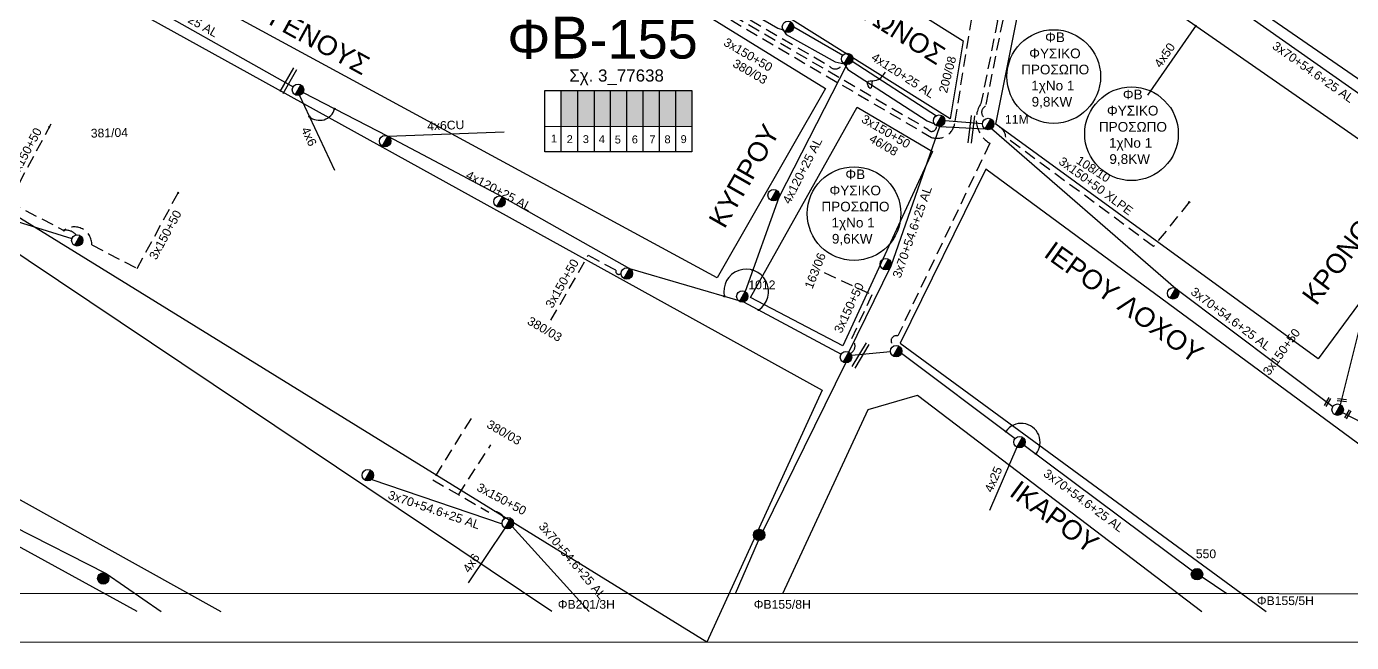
# Model space of a CAD drawing. Header units: millimetres. Extents: x 1138 to 9186, y 1584 to 2927.
# Drawn here: x 8477.2 to 8750.9, y 1907.6 to 2034.9 of the extents above; entities that cross this region are included whole.
import ezdxf
from ezdxf.enums import TextEntityAlignment as Align

# ---------------------------------------------------------------- set-up
doc = ezdxf.new("R2010")
doc.units = ezdxf.units.MM
doc.linetypes.add('DASHED', pattern=[19.05, 12.7, -6.35])
for name, color, linetype, lineweight in [('3x150+50', 7, 'Continuous', 30), ('3x150+50 XLPE', 7, 'SYN_LINE', 30), ('3x70+54.6+25 AL', 7, 'SYN_LINE', 30), ('4x120+25 AL', 7, 'SYN_LINE', 30), ('4x25', 7, 'Continuous', 30), ('4x50', 7, 'Continuous', 30), ('4x6', 7, 'SYN_LINE', 30), ('4x6CU', 7, 'Continuous', 30), ('Υπόβαθρο ΔΕΗ', 7, 'Continuous', 30)]:
    doc.layers.add(name, color=color, linetype=linetype, lineweight=lineweight)
for name, color, linetype in [('Pillar OTE', 7, 'Continuous'), ('TEXT ΚΑΛΩΔΙΩΝ', 7, 'Continuous'), ('Άγνωστα', 7, 'Continuous'), ('Επιγραφές - Σχήματα', 7, 'Continuous'), ('Καλώδια ΧΤ   3x150AL+50CU', 7, 'DASHED'), ('Μηχανική τομή', 7, 'Continuous'), ('Στύλος Ξύλινος', 7, 'Continuous'), ('Στύλος Ξύλινος @ 1', 7, 'Continuous'), ('Στύλος ΦΜ', 7, 'Continuous'), ('Στύλος ΦΜ @ 1', 7, 'Continuous'), ('Συνδέσεις', 7, 'Continuous'), ('Τομή', 7, 'Continuous')]:
    doc.layers.add(name, color=color, linetype=linetype)
doc.styles.add('arial', font='arial.ttf')
doc.styles.get("Standard").update_dxf_attribs({"font": 'arial.ttf'})
doc.linetypes.add('SYN_LINE', pattern='A,0.5,-0.0001,["/\\/\\/\\/",Standard,S=0.1,R=0,X=0,Y=-0.05],-0.25', length=0.7501)

# ---------------------------------------------------------------- blocks, each defined once
blk = doc.blocks.new('ΥΠΑΡΧΩΝ ΤΣΙΜΕΝΤΕΝΙΟΣ ΣΤΥΛΟΣ')
at = {"layer": 'Στύλος ΦΜ'}
blk.add_hatch(color=7, dxfattribs=at).paths.add_polyline_path([(-1.29, -2.28, 0.574793), (2.62, 0, 0.268822), (1.3, 2.27)])
at = {"layer": 'Στύλος ΦΜ', "color": 7}
blk.add_line((-1.29, -2.28), (1.3, 2.27), dxfattribs=at)
blk.add_circle((0, 0), 2.62, dxfattribs=at)
at = {"layer": 'Στύλος ΦΜ', "flags": 4}
for tag, p in [('ΤΥΠΟΣ', (-4.91, 3.03)), ('ΑΡΙΘΜΟΣ', (-4.68, 8.05))]:
    blk.add_attdef(tag, p, '', height=4, dxfattribs=at)
blk = doc.blocks.new('ΥΠΑΡΧΩΝ ΞΥΛΙΝΟΣ ΣΤΥΛΟΣ')
at = {"layer": 'Στύλος Ξύλινος'}
h = blk.add_hatch(color=7, dxfattribs=at)
h.paths.add_polyline_path([(-2.62, 0, 0.270008), (-1.29, -2.28), (1.3, 2.27, 0.576266)])
h.paths.add_polyline_path([(-1.29, -2.28, 0.574793), (2.62, 0, 0.268822), (1.3, 2.27)])
at = {"layer": 'Στύλος Ξύλινος', "color": 7}
blk.add_line((-1.29, -2.28), (1.3, 2.27), dxfattribs=at)
blk.add_circle((0, 0), 2.62, dxfattribs=at)
at = {"layer": 'Στύλος Ξύλινος', "flags": 4}
for tag, p in [('ΑΡΙΘΜΟΣ', (-4.91, 8.6)), ('ΤΥΠΟΣ', (-4.85, 3.39))]:
    blk.add_attdef(tag, p, '', height=4, dxfattribs=at)
blk = doc.blocks.new('ΤΟΜΗ')
at = {"layer": 'Τομή', "ltscale": 40}
for p, q in [((-5.7, 0), (17.1, 0)), ((-5.7, -2.8), (17.1, -2.8))]:
    blk.add_line(p, q, dxfattribs=at)
blk = doc.blocks.new('_ΣΥΝΔΕΣΗ')
at = {"layer": 'Συνδέσεις', "linetype": 'SYN_LINE', "ltscale": 40}
blk.add_hatch(color=256, dxfattribs=at).paths.add_polyline_path([(0.5, 0, 1), (-0.5, 0, 1)])
at = {"layer": 'Συνδέσεις'}
blk.add_circle((0, 0), 0.5, dxfattribs=at)
blk = doc.blocks.new('ΜΗΧΑΝΙΚΗ ΤΟΜΗ')
at = {"layer": 'Μηχανική τομή', "ltscale": 40}
for p, q in [((-1.9, 0.8), (5.7, 0.8)), ((-1.9, -0.8), (5.7, -0.8))]:
    blk.add_line(p, q, dxfattribs=at)

msp = doc.modelspace()

# ---------------------------------------------------------------- hatches: boundary and pattern name
at = {"layer": 'Καλώδια ΧΤ   3x150AL+50CU', "linetype": 'DASHED', "lineweight": -3, "ltscale": 0.2}
h = msp.add_hatch(color=85, dxfattribs=at)
h.dxf.hatch_style = 1
h.paths.add_polyline_path([(8587.65, 2014.25), (8591.09, 2014.25), (8591.09, 2021.62), (8587.65, 2021.62)])
h = msp.add_hatch(color=5, dxfattribs=at)
h.dxf.hatch_style = 1
h.paths.add_polyline_path([(8591.09, 2014.25), (8594.53, 2014.25), (8594.53, 2021.61), (8591.09, 2021.61)])
h = msp.add_hatch(color=1, dxfattribs=at)
h.dxf.hatch_style = 1
h.paths.add_polyline_path([(8597.83, 2021.61), (8594.53, 2021.61), (8594.53, 2014.25), (8597.83, 2014.24)])
h = msp.add_hatch(color=30, dxfattribs=at)
h.dxf.hatch_style = 1
h.paths.add_polyline_path([(8601.21, 2021.61), (8597.83, 2021.61), (8597.83, 2014.24), (8601.21, 2014.24)])
h = msp.add_hatch(color=2, dxfattribs=at)
h.dxf.hatch_style = 1
h.paths.add_polyline_path([(8601.21, 2014.24), (8604.61, 2014.24), (8604.61, 2021.61), (8601.21, 2021.61)])
h = msp.add_hatch(color=6, dxfattribs=at)
h.dxf.hatch_style = 1
h.paths.add_polyline_path([(8604.61, 2014.24), (8608.01, 2014.24), (8608.01, 2021.61), (8604.61, 2021.61)])
h = msp.add_hatch(color=27, dxfattribs=at)
h.dxf.hatch_style = 1
h.paths.add_polyline_path([(8608, 2014.24), (8611.39, 2014.23), (8611.39, 2021.61), (8608, 2021.61)])
h = msp.add_hatch(color=173, dxfattribs=at)
h.dxf.hatch_style = 1
h.paths.add_polyline_path([(8611.32, 2014.23), (8614.71, 2014.23), (8614.71, 2021.61), (8611.32, 2021.61)])

# ---------------------------------------------------------------- linework, layer by layer
at = {"lineweight": -3, "ltscale": 0.2}
for centre in [(8689.42, 2024.52), (8705.48, 2012.69), (8648.17, 1996.21)]:
    msp.add_circle(centre, 9.67, dxfattribs=at)
at = {"layer": '3x150+50', "lineweight": -3}
msp.add_lwpolyline([(6972.18, 1918.16), (9029.84, 1917.64), (9029.84, 2900.53), (6972.18, 2900.53)], close=True, dxfattribs=at)
at = {"layer": '3x150+50', "color": 6, "linetype": 'DASHED', "lineweight": -3, "ltscale": 0.2}
msp.add_lwpolyline([(8678.69, 2105.36), (8681.5, 2110.77), (8700.46, 2100.88), (8694.08, 2090.48), (8697.71, 2088.31), (8687.14, 2070.23, 0.236519), (8683.5, 2061.53), (8679.65, 2041.06, 0.325879), (8678.87, 2036.18), (8675.29, 2018.35, 0.692379), (8675.5, 2015.83, 78.352028)], format="xyb", dxfattribs=at)
at = {"layer": '3x150+50', "color": 30, "linetype": 'DASHED', "lineweight": -3, "ltscale": 0.2}
msp.add_lwpolyline([(8679.77, 2104.8), (8682.13, 2109.32), (8699.05, 2100.49), (8692.7, 2090.14), (8696.35, 2087.96), (8686.35, 2070.88, 0.22962), (8682.5, 2061.6), (8678.73, 2041.53, 0.289528), (8677.82, 2036.05), (8674.39, 2018.95, 0.429786), (8676.22, 2010.73), (8657.2, 1970.95, 0.963626), (8656.5, 1968.91)], format="xyb", dxfattribs=at)
at = {"layer": '3x150+50', "color": 173, "linetype": 'DASHED', "lineweight": -3, "ltscale": 0.2}
msp.add_lwpolyline([(8614.29, 2044.74, 0.506707), (8616.11, 2040.07), (8664.18, 2011.93, 0.489141), (8669.03, 2015.28), (8674.02, 2045.85, 0.569109), (8675.5, 2047.92)], format="xyb", dxfattribs=at)
at = {"layer": '3x150+50', "color": 27, "linetype": 'DASHED', "lineweight": -3, "ltscale": 0.2}
for points in [[(8615.2, 2044.3, 0.542579), (8616.49, 2041.01), (8663.38, 2013.68, 0.877369), (8665.16, 2014.38, 0.42831)], [(8482.26, 2014.69), (8473.63, 1998.62), (8484.95, 1992.73, -0.265191), (8487.46, 1991.82, 83.212874)], [(8484.95, 1992.73, -0.629979), (8490.72, 1989.73), (8500.07, 1984.87), (8508.57, 2000.5)], [(8642.02, 1984.01), (8651.87, 1979.45), (8647.61, 1970.33, -0.575224), (8647.4, 1967.32, 23.963986)]]:
    msp.add_lwpolyline(points, format="xyb", dxfattribs=at)
at = {"layer": '3x150+50', "color": 5, "linetype": 'DASHED', "lineweight": -3, "ltscale": 0.2}
for points in [[(8616.01, 2043.72, 0.583324), (8616.82, 2041.96), (8643.08, 2026.69, 0.696819), (8645.78, 2027.47, 2.345191)], [(8585.54, 1974.16), (8593.28, 1987.61), (8598.98, 1984.52, 0.826443), (8600.05, 1983.86, -212.93886)]]:
    msp.add_lwpolyline(points, format="xyb", dxfattribs=at)
at = {"layer": '3x150+50', "color": 85, "linetype": 'DASHED', "lineweight": -3, "ltscale": 0.2}
msp.add_lwpolyline([(8569.05, 1953.9), (8561.18, 1941.2), (8572.76, 1934.53, -0.3851), (8575.97, 1933.23, 166.715142)], format="xyb", dxfattribs=at)
msp.add_lwpolyline([(8566.47, 1938.15), (8573.15, 1948.43)], dxfattribs=at)
at = {"layer": '3x150+50 XLPE', "color": 6, "linetype": 'DASHED', "lineweight": -3, "ltscale": 0.2}
msp.add_lwpolyline([(8717.38, 1998.55), (8710.03, 1989.4), (8679.51, 2012, 0.381707), (8677, 2014.43, -409.562009)], format="xyb", dxfattribs=at)
at = {"layer": '3x70+54.6+25 AL', "color": 2, "linetype": 'SYN_LINE', "lineweight": -3, "ltscale": 15}
msp.add_lwpolyline([(8464.12, 2063.62), (8495.65, 2043.1), (8532.31, 2022.38)], dxfattribs=at)
at = {"layer": '3x70+54.6+25 AL', "color": 5, "linetype": 'SYN_LINE', "lineweight": -3, "ltscale": 15}
for points in [[(8687.53, 2065.98), (8719.82, 2044.01), (8756.76, 2017.95), (8784.33, 1999.34)], [(8534.35, 2021.19), (8551.89, 2012.19)]]:
    msp.add_lwpolyline(points, dxfattribs=at)
at = {"layer": '3x70+54.6+25 AL', "color": 85, "linetype": 'SYN_LINE', "lineweight": -3, "ltscale": 15}
for points in [[(8635.71, 2034.76), (8645.85, 2028.93)], [(8647.81, 2027.67), (8665.18, 2016.43)], [(8440.2, 1949.36), (8474.47, 1931.61), (8493.67, 1921.88), (8505.04, 1914.05)], [(8548.55, 1941.31), (8575.48, 1932.16)], [(8577.58, 1931.55), (8593.43, 1914.05)]]:
    msp.add_lwpolyline(points, dxfattribs=at)
at = {"layer": '3x70+54.6+25 AL', "color": 85, "linetype": 'SYN_LINE', "lineweight": -3, "ltscale": 10}
msp.add_lwpolyline([(8666.92, 2015.45), (8674.69, 2014.84)], dxfattribs=at)
at = {"layer": '3x70+54.6+25 AL', "color": 27, "linetype": 'SYN_LINE', "lineweight": -3, "ltscale": 15}
for points in [[(8647.09, 1967.58), (8655.84, 1985.45), (8665.89, 2014.23)], [(8466.17, 1997.37), (8486.6, 1991.04)], [(8629.43, 1930.65), (8646.48, 1965.38)], [(8623.68, 1917.74), (8628.45, 1928.66)]]:
    msp.add_lwpolyline(points, dxfattribs=at)
at = {"layer": '3x70+54.6+25 AL', "color": 6, "linetype": 'SYN_LINE', "lineweight": -3, "ltscale": 15}
for points in [[(8676.56, 2013.76), (8714.64, 1980.76), (8747.08, 1956.34)], [(8748.65, 1956.72), (8753.12, 1974.61), (8763.31, 1981.73)], [(8749.08, 1955.11), (8776.53, 1940.97)]]:
    msp.add_lwpolyline(points, dxfattribs=at)
at = {"layer": '3x70+54.6+25 AL', "color": 30, "linetype": 'SYN_LINE', "lineweight": -3, "ltscale": 15}
for points in [[(8655.7, 1967.63), (8647.62, 1966.93)], [(8657.97, 1967.39), (8681.45, 1949.76)], [(8683.33, 1948.35), (8718.08, 1922.44)], [(8720.07, 1921.2), (8725.18, 1917.72)]]:
    msp.add_lwpolyline(points, dxfattribs=at)
at = {"layer": '4x120+25 AL', "color": 2, "linetype": 'SYN_LINE', "lineweight": -3, "ltscale": 15}
msp.add_lwpolyline([(8622.34, 2041.26), (8622.31, 2040.43), (8632.4, 2034.49), (8633.54, 2034.13), (8634.14, 2033.22), (8644.28, 2027.58), (8646.16, 2027.13), (8646.87, 2025.97), (8663.3, 2015.34), (8664.77, 2014.74)], dxfattribs=at)
at = {"layer": '4x120+25 AL', "color": 5, "linetype": 'SYN_LINE', "lineweight": -3, "ltscale": 15}
for points in [[(8646.66, 2026.98), (8632.65, 1999.55), (8625.67, 1980.13)], [(8551.89, 2012.19), (8575.53, 1999.7), (8601.81, 1984.86), (8625.36, 1977.96), (8645.5, 1967.17)]]:
    msp.add_lwpolyline(points, dxfattribs=at)
at = {"layer": '4x120+25 AL', "color": 2, "linetype": 'SYN_LINE', "lineweight": -3, "ltscale": 10}
msp.add_lwpolyline([(8665.89, 2014.23), (8675.27, 2013.69)], dxfattribs=at)
at = {"layer": '4x25', "color": 30, "linetype": 'SYN_LINE', "lineweight": -3, "ltscale": 15}
msp.add_lwpolyline([(8681.78, 1947.99), (8676.12, 1934.86)], dxfattribs=at)
at = {"layer": '4x50', "color": 85, "linetype": 'SYN_LINE', "lineweight": -3, "ltscale": 15}
msp.add_lwpolyline([(8718.82, 2035.15), (8708.77, 2020.65)], dxfattribs=at)
at = {"layer": '4x6', "color": 5, "linetype": 'SYN_LINE', "lineweight": -3, "ltscale": 15}
msp.add_lwpolyline([(8533.59, 2020.62), (8540.85, 2005.18)], dxfattribs=at)
at = {"layer": '4x6', "color": 85, "linetype": 'SYN_LINE', "lineweight": -3, "ltscale": 15}
msp.add_lwpolyline([(8576.07, 1931.25), (8568.49, 1919.92)], dxfattribs=at)
at = {"layer": '4x6CU', "color": 5, "linetype": 'SYN_LINE', "lineweight": -3, "ltscale": 15}
msp.add_lwpolyline([(8551.89, 2012.19), (8575.91, 2013.11)], dxfattribs=at)
at = {"layer": 'Pillar OTE', "lineweight": -3, "ltscale": 40}
for points in [[(8584.32, 2008.97), (8584.32, 2021.61), (8614.65, 2021.61), (8614.65, 2008.94), (8584.32, 2008.97)], [(8587.65, 2008.97), (8587.65, 2021.61)], [(8591.09, 2008.97), (8591.09, 2021.61)], [(8594.53, 2008.96), (8594.53, 2021.61)], [(8597.83, 2008.96), (8597.83, 2021.61)], [(8601.21, 2008.96), (8601.21, 2021.61)], [(8604.61, 2008.95), (8604.61, 2021.61)], [(8607.95, 2008.95), (8607.95, 2021.61)], [(8611.33, 2008.95), (8611.33, 2021.61)], [(8584.32, 2014.26), (8614.65, 2014.23)]]:
    msp.add_lwpolyline(points, dxfattribs=at)
at = {"layer": 'Επιγραφές - Σχήματα', "lineweight": -3}
msp.add_lwpolyline([(6949.78, 2926.89), (9185.18, 2926.75), (9185.88, 1907.61), (6949.78, 1907.75)], close=True, dxfattribs=at)
at = {"layer": 'Υπόβαθρο ΔΕΗ', "lineweight": -3}
for points in [[(8494.35, 2113.24), (8642.26, 2022.05), (8619.9, 1982.92), (8466.16, 2066.34)], [(8641.59, 1959.75), (8617.73, 1907.65), (8436.9, 2019.31), (8461.87, 2059.1)], [(8769.04, 2000.06), (8744.01, 1966.24), (8677.43, 2014.66), (8686.07, 2057.77)], [(8642.57, 2049.61), (8670.69, 2031.87), (8668.05, 2015.75), (8635.4, 2036.24)], [(8648.81, 2018.18), (8664.38, 2009), (8645.85, 1968.9), (8626.76, 1978.91)]]:
    msp.add_lwpolyline(points, close=True, dxfattribs=at)
for points in [[(8895.32, 1996.1), (8888.64, 1987.88), (8841.13, 1962.85), (8689.09, 2067.63), (8715.64, 2111.23), (8830.75, 2036.55)], [(8799.34, 1914.05), (8675.41, 2005.38), (8657.7, 1969.47), (8733.31, 1914.05)], [(8585.76, 1914.05), (8464.74, 1995.06), (8442.95, 1955.42), (8517.4, 1914.05)], [(8633.44, 1917.74), (8651.11, 1955.77), (8661.25, 1958.69), (8720.03, 1914.05)], [(8500.09, 1914.05), (8441.45, 1946.18), (8431.08, 1914.05)]]:
    msp.add_lwpolyline(points, dxfattribs=at)
for centre, radius, start, end in [((8537.76, 2018.71), 3.24, 228.9816, 344.4578), ((8625.88, 1980.11), 4.61, 304.2609, 192.1982), ((8682.71, 1948.99), 3.89, 321.0786, 145.2779)]:
    msp.add_arc(centre, radius, start, end, dxfattribs=at)
msp.add_spline([(8651.89, 2023.68), (8651.5, 2022.08), (8650.96, 2023.33), (8652.41, 2023.68), (8654.67, 2025.45)], degree=3, dxfattribs=at)

# ---------------------------------------------------------------- block references
at = {"layer": 'Μηχανική τομή', "lineweight": -3, "xscale": 0.2499999999999996, "yscale": 0.2499999999999996, "zscale": 0.4999999999999997}
for p, rotation in [((8745.78, 1956.89), 60.23379215458201), ((8748.48, 1957.76), 352.9567530055097), ((8749.97, 1954.31), 60.23379215458201)]:
    msp.add_blockref('ΜΗΧΑΝΙΚΗ ΤΟΜΗ', p, dxfattribs=dict(at, rotation=rotation))
at = {"layer": 'Στύλος Ξύλινος @ 1', "lineweight": -3, "ltscale": 40, "xscale": 0.4499999999998181, "yscale": 0.4499999999998181, "zscale": 0.4499999999998181}
for p in [(8628.58, 1929.83), (8493.09, 1920.85)]:
    msp.add_blockref('ΥΠΑΡΧΩΝ ΞΥΛΙΝΟΣ ΣΤΥΛΟΣ', p, dxfattribs=at)
at = {"layer": 'Στύλος Ξύλινος @ 1', "lineweight": -3, "ltscale": 40}
ref = msp.add_blockref('ΥΠΑΡΧΩΝ ΞΥΛΙΝΟΣ ΣΤΥΛΟΣ', (8719.01, 1921.71), dxfattribs=dict(at, xscale=0.4499999999998181, yscale=0.4499999999998181, zscale=0.4499999999998181))
ref.add_attrib('ΤΥΠΟΣ', '550', (8718.76, 1925.03), dxfattribs={"layer": 'Στύλος Ξύλινος', "height": 1.8, "flags": 4})
at = {"layer": 'Στύλος ΦΜ @ 1', "lineweight": -3, "ltscale": 40, "xscale": 0.4499999999998181, "yscale": 0.4499999999998181, "zscale": 0.4499999999998181}
for p in [(8634.53, 2034.77), (8646.74, 2028.15), (8533.32, 2021.77), (8665.74, 2015.4), (8551.3, 2011.16), (8631.56, 2000.01), (8574.94, 1998.68), (8487.72, 1990.67), (8654.71, 1985.78), (8601.23, 1983.84), (8714.06, 1979.74), (8656.86, 1967.79), (8646.5, 1966.55), (8748.06, 1955.7), (8682.36, 1949.01), (8547.73, 1942.16), (8576.65, 1932.27)]:
    msp.add_blockref('ΥΠΑΡΧΩΝ ΤΣΙΜΕΝΤΕΝΙΟΣ ΣΤΥΛΟΣ', p, dxfattribs=at)
at = {"layer": 'Στύλος ΦΜ @ 1', "lineweight": -3, "ltscale": 40}
ref = msp.add_blockref('ΥΠΑΡΧΩΝ ΤΣΙΜΕΝΤΕΝΙΟΣ ΣΤΥΛΟΣ', (8675.86, 2014.71), dxfattribs=dict(at, xscale=0.4499999999998181, yscale=0.4499999999998181, zscale=0.4499999999998181))
ref.add_attrib('ΤΥΠΟΣ', '11M', (8679.34, 2014.78), dxfattribs={"layer": 'Στύλος ΦΜ', "height": 1.8, "flags": 4})
ref = msp.add_blockref('ΥΠΑΡΧΩΝ ΤΣΙΜΕΝΤΕΝΙΟΣ ΣΤΥΛΟΣ', (8625.08, 1979.1), dxfattribs=dict(at, xscale=0.4499999999998181, yscale=0.4499999999998181, zscale=0.4499999999998181))
ref.add_attrib('ΤΥΠΟΣ', '1012', (8626.34, 1980.59), dxfattribs={"layer": 'Στύλος ΦΜ', "height": 1.8, "flags": 4})
at = {"layer": 'Συνδέσεις', "lineweight": -3, "xscale": 0.25, "yscale": 0.25, "zscale": 0.25}
for p in [(8540.88, 2017.84), (8535.64, 2016.27), (8481.93, 2014.07), (8508.57, 2000.5), (8717.38, 1998.55), (8484.95, 1992.73), (8627.24, 1984.52), (8621.37, 1979.13), (8628.47, 1976.3), (8679.52, 1951.21), (8685.73, 1946.56)]:
    msp.add_blockref('_ΣΥΝΔΕΣΗ', p, dxfattribs=at)
at = {"layer": 'Τομή', "lineweight": -3, "xscale": 0.2499999999999998, "yscale": 0.2499999999999998, "zscale": 0.2499999999999998}
for p, rotation in [((8530.32, 2022.63), 60.31375515674544), ((8672.89, 2014.98), 263.2874572684171), ((8650.52, 1967.94), 239.2278851456234)]:
    msp.add_blockref('ΤΟΜΗ', p, dxfattribs=dict(at, rotation=rotation))

# ---------------------------------------------------------------- texts
at = {"lineweight": -3, "ltscale": 40, "insert": (8511.24, 2048.66), "char_height": 4, "width": 65.6312, "attachment_point": 1, "rotation": 331.255, "style": 'arial'}
msp.add_mtext('MAYPOΓENOYΣ', dxfattribs=at)
at = {"lineweight": -3, "ltscale": 30, "char_height": 1.63, "width": 11.2573, "attachment_point": 1}
for s, insert in [('1', (8585.57, 2012.53)), ('2', (8588.81, 2012.4)), ('3', (8592.14, 2012.4)), ('4', (8595.44, 2012.4)), ('5', (8598.74, 2012.32)), ('6', (8602.26, 2012.35)), ('7', (8605.89, 2012.35)), ('8', (8609.01, 2012.37)), ('9', (8612.34, 2012.4))]:
    msp.add_mtext(s, dxfattribs=dict(at, insert=insert))
at = {"layer": 'TEXT ΚΑΛΩΔΙΩΝ', "linetype": 'Continuous', "lineweight": -3, "ltscale": 0.2}
for s, rotation, p in [('3x70+54.6+25 AL', 330.5357, (8507.92, 2038.23)), ('3x150+50', 329.6592, (8626.3, 2029.04)), ('4x50', 55.2863, (8712.31, 2028.93)), ('3x70+54.6+25 AL', 324.8021, (8743.02, 2025.44)), ('4x120+25 AL', 327.08, (8658.31, 2024.75)), ('4x6CU', 2.1977, (8563.83, 2014.44)), ('3x150+50', 329.6592, (8654.76, 2013.19)), ('3x150+50', 61.7618, (8477.07, 2008.83)), ('4x6', 295.1752, (8535.59, 2012.13)), ('4x120+25 AL', 62.9306, (8637.49, 2005.07)), ('3x150+50 XLPE', 323.4843, (8698.13, 2001.92)), ('4x120+25 AL', 332.165, (8574.8, 2000.92)), ('3x70+54.6+25 AL', 70.7654, (8660.17, 1992.39)), ('3x150+50', 61.4625, (8505.9, 1991.82)), ('3x150+50', 60.087, (8587.85, 1981.78)), ('3x150+50', 64.9615, (8647.11, 1976.75)), ('3x70+54.6+25 AL', 323.0249, (8726.01, 1974.46)), ('3x150+50', 54.0546, (8736.45, 1967.65)), ('4x25', 66.6958, (8676.94, 1941.32)), ('3x70+54.6+25 AL', 323.2956, (8695.61, 1936.95)), ('3x150+50', 331.8767, (8575.38, 1937.27)), ('3x70+54.6+25 AL', 341.2319, (8561.44, 1935.03)), ('3x70+54.6+25 AL', 310.1518, (8590, 1924.53)), ('4x6', 56.2106, (8569.08, 1924.04))]:
    msp.add_text(s, height=1.8, rotation=rotation, dxfattribs=at).set_placement(p, align=Align.MIDDLE_CENTER)
at = {"layer": 'Άγνωστα', "lineweight": -3, "ltscale": 40, "char_height": 1.8, "width": 12.7137, "attachment_point": 1, "style": 'arial'}
for s, insert, rotation in [('380/03', (8623.82, 2028.24), 330), ('200/08', (8665.62, 2021.45), 75.3345), ('381/04', (8490.49, 2013.7), 1.4377), ('46/08', (8652.03, 2012.72), 330), ('108/10', (8694.87, 2008.24), 327.0538), ('163/06', (8637.88, 1981.17), 68.3722), ('380/03', (8581.4, 1975.05), 330), ('380/03', (8573.01, 1953.71), 330)]:
    msp.add_mtext(s, dxfattribs=dict(at, insert=insert, rotation=rotation))
at = {"layer": 'Άγνωστα', "color": 7, "lineweight": -3, "insert": (8589.36, 2025.98), "char_height": 2.5, "width": 4.551914400963142e-14, "attachment_point": 1}
msp.add_mtext('Σχ. 3_77638', dxfattribs=at)
at = {"layer": 'Άγνωστα', "lineweight": -3, "ltscale": 0.2, "char_height": 1.8, "width": 18.6352, "attachment_point": 1, "style": 'arial'}
for s, insert in [('ΦB201/3H', (8586.98, 1916.39)), ('ΦB155/8H', (8627.45, 1916.39)), ('ΦB155/5H', (8731.37, 1917.15))]:
    msp.add_mtext(s, dxfattribs=dict(at, insert=insert))
at = {"layer": 'Υπόβαθρο ΔΕΗ', "lineweight": -3}
for s, rotation, p in [('ΚΡΙΤΩΝΟΣ', 327.8902, (8654.31, 2036.02)), ('ΚΥΠΡΟΥ', 60.2496, (8625.45, 2004)), ('ΚΡΟΝΟΥ', 53.4867, (8749.15, 1987.8)), ('ΙΕΡΟΥ ΛΟΧΟΥ', 324.3864, (8703.95, 1977.89)), ('ΙΚΑΡΟΥ', 323.6372, (8689.57, 1933.55))]:
    msp.add_text(s, height=4, rotation=rotation, dxfattribs=at).set_placement(p, align=Align.MIDDLE_CENTER)
at = {"layer": 'Υπόβαθρο ΔΕΗ', "lineweight": -3, "attachment_point": 1}
for s, insert, char_height, width in [('Φ{\\H1.0833x;B}-155', (8576.53, 2036.89), 8, 84.6573), ('{\\W8.64836; }ΦΒ \\P{\\W4.42067; }ΦΥΣΙΚΟ \\P{\\W2.28183; }ΠΡΟΣΩΠΟ', (8680.91, 2033.63), 2, 17.2548), ('{\\W5.64925; }1χΝο 1\\P{\\W5.75643; }9,8KW', (8680.38, 2023.65), 2, 17.2548), ('{\\W8.64836; }ΦΒ \\P{\\W4.42067; }ΦΥΣΙΚΟ \\P{\\W2.28183; }ΠΡΟΣΩΠΟ', (8696.97, 2021.8), 2, 17.2548), ('{\\W5.64925; }1χΝο 1\\P{\\W5.75643; }9,8KW', (8696.44, 2011.81), 2, 17.2548), ('{\\W8.64836; }ΦΒ \\P{\\W4.42067; }ΦΥΣΙΚΟ \\P{\\W2.28183; }ΠΡΟΣΩΠΟ', (8639.66, 2005.32), 2, 17.2548), ('{\\W5.64925; }1χΝο 1\\P{\\W5.75643; }9,6KW', (8639.13, 1995.34), 2, 17.2548)]:
    msp.add_mtext(s, dxfattribs=dict(at, insert=insert, char_height=char_height, width=width))

doc.saveas('drawing.dxf')
